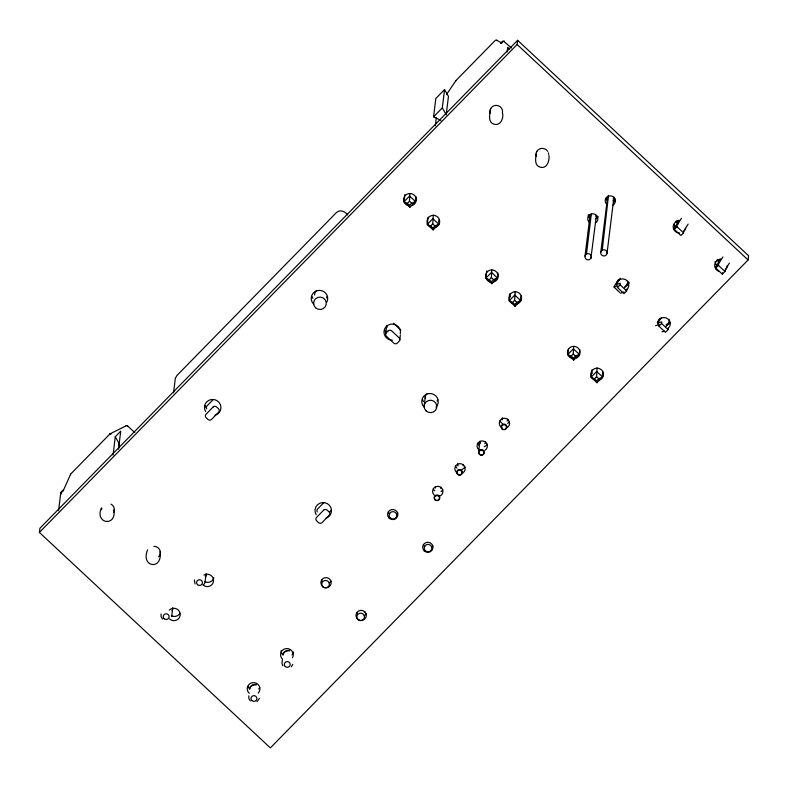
<?xml version="1.0" encoding="UTF-8"?>
<svg xmlns="http://www.w3.org/2000/svg" width="788" height="788" viewBox="0 0 788 788"><rect width="100%" height="100%" fill="white"/><g stroke="black" fill="none" stroke-linecap="round" stroke-linejoin="round"><path stroke-width="1.18" d="M404.865 194.478L403.968 201.748L407.357 203.353L409.455 201.206L409.868 193.602M428.16 217.153L427.263 224.413L430.652 226.028L432.75 223.881L433.311 215.065M486.757 270.885L485.871 278.154L489.259 279.76L491.357 277.612L491.771 270.008M510.063 293.55L509.166 300.819L512.555 302.434L514.653 300.287L515.214 291.471M568.512 348.503L567.774 354.561L571.162 356.166L573.26 354.019L573.674 346.415M591.965 369.956L591.069 377.225L594.457 378.831L596.555 376.694L597.117 367.868M161.047 613.98L161.116 616.738L162.594 619.102M194.39 579.919L195.04 583.957M248.801 695.834L248.87 698.601L250.348 700.965M602.249 250.22L608.503 195.385M586.459 254.12L591.315 214.1M39.4 532.442L39.912 528.255L517.637 40.306L748.6 255.775L748.088 259.961L270.363 747.91L39.4 532.442L517.125 44.492L517.637 40.306M58.578 510.634L60.755 492.884M101.406 508.073C94.373 523.685 116.624 527.32 113.905 509.856M118.515 449.16L120.731 431.135L115.235 436.749L113.088 455.07M118.535 448.451L119.136 443.565L115.235 436.749M147.612 549.857C140.185 567.124 162.781 570.916 160.112 551.639M173.547 392.838L175.33 378.339L176.896 375.521L336.368 212.632C339.835 209.037 345.252 211.44 347.735 214.976M171.676 616.531L172.533 609.548A5.467 5.329 7 0 0 172.68 608.159M205.875 575.486L205.018 582.48L203.659 584.893M282.429 659.457L281.986 663.171L282.793 665.821M385.687 333.846L386.711 325.464M416.064 196.685L415.463 201.531L409.868 207.244L403.968 201.748L409.573 196.025L415.463 201.531L411.661 203.274L409.563 205.422L409.868 207.244M399.743 340.13L400.334 335.333M440.866 120.387L433.558 116.821L435.813 98.51L444.56 89.566L448.461 96.392L446.244 114.418M435.459 124.632L436.335 117.451M446.294 114.841L442.314 107.877L444.56 89.566M439.359 219.35L438.758 224.196L433.164 229.919L427.263 224.413L432.868 218.7L438.758 224.196L434.966 225.939L432.858 228.087L433.164 229.919M424.318 404.943L425.343 396.561M490.678 108.389C489.939 113.403 487.211 122.435 494.352 124.317C500.419 125.775 503.512 118.752 502.744 113.738M507.157 51.998L507.728 47.3L509.531 48.974M497.957 273.091L497.366 277.937L491.761 283.65L485.871 278.154L491.466 272.431L497.366 277.937L493.564 279.681L491.466 281.828L491.761 283.65M478.661 451.682L479.961 441.132M536.746 151.355C536.007 156.379 533.269 165.411 540.42 167.292C547.108 168.829 549.65 160.713 548.95 155.522M521.262 295.756L520.661 300.602L515.066 306.325L509.166 300.819L514.771 295.096L520.661 300.602L516.869 302.346L514.761 304.493L515.066 306.325M585.031 256.031L590.084 214.848M579.86 349.498L579.269 354.334L573.664 360.057L567.774 354.561L573.369 348.838L579.269 354.334L575.467 356.087L573.369 358.225L573.664 360.057M590.911 258.267A3.182 3.103 7 0 0 588.597 253.706A3.182 3.103 7 0 0 585.011 257.371A3.182 3.103 7 0 0 589.779 259.429L590.911 258.267L596.368 215.617M600.82 252.13L607.666 196.271A3.182 3.103 7 0 0 607.972 197.729M606.996 253.618A3.182 3.103 7 0 0 603.007 249.894A3.182 3.103 7 0 0 601.717 255.105A3.182 3.103 7 0 0 606.996 253.618L613.95 197.059A3.182 3.103 7 0 1 613.241 198.458A13.238 12.913 7 0 1 614.62 201.265M603.165 372.163L602.564 377.009L596.969 382.732L591.069 377.225L596.674 371.503L602.564 377.009L598.762 378.752L596.664 380.899L596.969 382.732M626.637 289.344A3.812 0.502 -47 0 1 626.824 289.452L626.637 290.93L624.017 293.609L617.477 287.502L617.654 286.034A3.812 0.502 -47 0 0 617.467 285.926L614.118 287.049M617.477 287.502L620.097 284.823L620.274 283.355A3.812 0.502 -47 0 0 620.097 283.247L616.748 284.369A3.812 0.502 -47 0 1 616.827 283.68L620.255 278.223M627.839 281.129L627.632 282.833A3.812 0.502 -47 0 1 627.366 283.414L624.51 287.965M668.096 328.025A3.812 0.502 -47 0 1 668.273 328.133L668.096 329.601L665.476 332.28L658.935 326.183L659.113 324.705A3.812 0.502 -47 0 0 658.926 324.597L655.577 325.72M658.935 326.183L661.556 323.494L661.733 322.026A3.812 0.502 -47 0 0 661.546 321.918L658.207 323.041A3.812 0.502 -47 0 1 658.285 322.361L661.142 317.81M688.151 224.068A3.812 0.502 -47 0 1 687.963 224.403L683.974 230.776A3.812 0.502 -47 0 0 683.698 231.357L683.521 232.824L680.901 235.504L674.351 229.406L674.538 227.939A3.812 0.502 -47 0 1 674.804 227.358L678.793 220.985A3.812 0.502 -47 0 0 678.882 220.305L675.533 221.428L678.241 223.891M674.351 229.406L676.981 226.727L677.158 225.25A3.812 0.502 -47 0 1 677.434 224.678L681.423 218.306M669.298 319.8L669.091 321.514A3.812 0.502 -47 0 1 668.825 322.085L665.968 326.636M729.422 263.084L725.433 269.457A3.812 0.502 -47 0 0 725.157 270.028L724.98 271.505L722.35 274.185L715.809 268.078L715.996 266.61A3.812 0.502 -47 0 1 716.262 266.039L720.252 259.666A3.812 0.502 -47 0 0 720.34 258.976L716.991 260.099M715.809 268.078L718.439 265.398L718.617 263.931A3.812 0.502 -47 0 1 718.892 263.35L722.882 256.977M722.35 274.185L722.537 272.717M259.419 698.395L256.967 701.684M292.762 664.343L291.412 666.756M70.644 474.149L63.03 491.2M614.207 286.369L618.196 279.986A3.812 0.502 -47 0 0 618.462 279.415M657.369 322.312L659.654 318.667M446.471 94.54L455.956 80.573M61.218 492.914L61.779 492.687M110.596 434.395L109.916 433.981L70.831 473.913A1.271 1.162 25.4 0 0 70.506 474.74M109.916 433.981L109.877 434.03A1.271 1.182 63.2 0 1 111.305 433.784M61.07 492.323L63.089 490.254L61.07 492.323A1.271 1.241 7 0 0 61.109 494.076M496.795 40.483L496.942 40.424A1.271 1.261 -61.3 0 0 495.159 40.493L456.114 80.376A1.271 0.955 34.2 0 0 455.868 80.809M433.558 116.821L442.314 107.877M213.292 399.496L207.067 405.85A2.541 2.482 7 0 0 206.742 408.854M323.838 502.636L317.613 508.989A2.541 2.482 7 0 0 317.288 511.983M503.946 41.547L511.491 47.97M110.113 433.824L126.415 425.638A1.271 1.241 7 0 1 127.38 425.747L134.787 432.573M624.007 292.023L620.658 293.146A3.812 0.502 -47 0 1 620.511 293.156M664.353 331.078L662.117 331.827A3.812 0.502 -47 0 1 661.969 331.837M127.636 425.904L127.548 425.914A1.271 1.182 63.2 0 0 126.08 425.766M496.676 40.237L501.789 43.044M503.049 41.567L500.538 43.438L502.596 41.331A1.271 1.241 7 0 1 504.359 41.34L504.33 41.301M517.125 44.492L748.088 259.961M717.257 260.296L719.03 261.951M676.981 226.727L683.521 232.824M718.439 265.398L724.98 271.505M620.097 284.823L626.637 290.93M661.556 323.494L668.096 329.601M613.97 287.059L619.693 292.397M409.455 201.206L411.661 203.274M491.357 277.612L493.564 279.681M573.26 354.019L575.467 356.087M432.75 223.881L434.966 225.939M514.653 300.287L516.869 302.346M596.555 376.694L598.762 378.752M407.357 203.353L409.563 205.422M489.259 279.76L491.466 281.828M571.162 356.166L573.369 358.225M430.652 226.028L432.858 228.087M512.555 302.434L514.761 304.493M594.457 378.831L596.664 380.899M393.507 323.247L400.058 329.364A2.541 2.482 7 0 1 400.747 330.458M613.527 199.807L614.591 201.551M435.311 125.834A1.271 1.241 7 0 1 435.429 125.528M364.883 611.547A3.812 3.723 7 0 1 364.292 612.325M597.856 216.936A12.362 12.047 7 0 1 596.053 216.129M613.015 200.142A12.362 12.047 7 0 1 613.783 201.915M597.885 216.661A12.362 12.047 7 0 1 596.092 215.853M590.645 215.912A3.182 3.103 7 0 1 590.163 214.415M589.897 218.04A17.651 17.218 7 0 1 588.331 216.375M605.844 198.842A7.949 7.752 7 0 1 607.528 200.044M605.883 198.556A7.949 7.752 7 0 1 607.558 199.758M666.461 324.193A3.812 0.502 -47 0 1 666.195 324.764M437.695 399.536A6.353 6.196 7 0 1 437.104 401.043M425.165 398.167A6.353 6.196 7 0 1 426.909 393.754M327.148 296.396A6.353 6.196 7 0 1 326.547 297.903M314.619 295.037A6.353 6.196 7 0 1 316.362 290.614M387.016 327.345A2.541 2.482 7 0 1 386.642 326.104M441.142 487.151A2.857 2.788 7 0 1 440.797 488.56M435.537 487.989A2.857 2.788 7 0 1 435.498 486.541M463.364 464.447A2.857 2.788 7 0 1 463.019 465.856M458.074 465.944A2.857 2.788 7 0 1 457.729 463.836M485.595 441.743A2.857 2.788 7 0 1 484.807 443.733M480.296 443.24A2.857 2.788 7 0 1 479.882 441.861M507.827 419.049A2.857 2.788 7 0 1 507.039 421.028M502.222 419.876A2.857 2.788 7 0 1 502.104 419.157M502.183 418.428A2.857 2.788 7 0 1 502.449 417.748M206.023 574.107A5.467 5.329 7 0 1 205.363 576.786M206.141 573.871A5.467 5.378 51.5 0 1 205.461 576.589M283 654.798A5.467 5.329 7 0 1 289.59 650.898L289.541 650.474A5.467 5.152 -15 0 0 282.961 654.454M172.799 607.932A5.467 5.378 51.5 0 1 172.119 610.651M249.658 688.85A5.467 5.329 7 0 1 256.248 684.949L256.199 684.526A5.467 5.152 -15 0 0 249.619 688.505M615.27 199.059A5.083 4.955 7 0 1 613.458 200.91M607.312 200.241A5.083 4.955 7 0 1 605.933 198.034M606.79 204.427A5.083 4.955 7 0 1 606.927 197.118A5.083 4.955 7 0 1 614.384 197.926A5.083 4.955 7 0 1 612.946 205.097M442.817 489.644A5.161 5.033 7 0 1 440.975 491.525M434.73 490.845A5.161 5.033 7 0 1 433.331 488.609M434.208 495.031A5.161 5.033 7 0 1 434.7 487.329A5.161 5.033 7 0 1 442.393 489.181A5.161 5.033 7 0 1 439.231 496.243M487.27 444.235A5.161 5.033 7 0 1 484.206 446.648M479.183 445.437A5.161 5.033 7 0 1 477.784 443.201M479.754 450.411A5.161 5.033 7 0 1 478.178 442.836A5.161 5.033 7 0 1 486.088 442.679A5.161 5.033 7 0 1 484.916 450.312M331.098 580.894A5.161 5.033 7 0 1 329.256 582.775M322.154 581.061A5.161 5.033 7 0 1 321.603 579.86M323.572 587.07A5.161 5.033 7 0 1 322.972 578.579A5.161 5.033 7 0 1 331.098 581.682A5.161 5.033 7 0 1 324.833 587.543M432.878 545.532A5.161 5.033 7 0 1 432.08 546.586M424.781 546.724A5.161 5.033 7 0 1 423.392 544.498M675.641 227.131A6.294 6.137 7 0 1 673.937 224.403M685.57 228.362A6.294 6.137 7 0 1 684.014 231.15M679.62 233.031A6.294 6.137 7 0 1 673.169 227.013A6.294 6.137 7 0 1 679.295 220.758M629.208 282.271A6.294 6.137 7 0 1 624.874 286.694M616.285 285.118A6.294 6.137 7 0 1 625.583 279.622A6.294 6.137 7 0 1 625.859 290.25M572.275 358.52A6.353 6.196 7 0 1 568.788 348.611A6.353 6.196 7 0 1 579.446 349.774A6.353 6.196 7 0 1 573.92 358.698M293.609 652.05A6.353 6.196 7 0 1 292.043 654.858M283.059 655.025A6.353 6.196 7 0 1 281.08 650.681M282.537 659.221A6.353 6.196 7 0 1 281.946 650.858A6.353 6.196 7 0 1 290.427 649.607A6.353 6.196 7 0 1 292.496 657.744M259.676 687.609A6.353 6.196 7 0 1 258.7 688.909M249.717 689.086A6.353 6.196 7 0 1 247.993 686.338M249.205 693.273A6.353 6.196 7 0 1 248.969 684.516A6.353 6.196 7 0 1 257.952 684.339A6.353 6.196 7 0 1 258.178 693.105M111.029 504.123A6.353 6.196 7 0 1 113.57 512.545M101.642 509.678A6.353 6.196 7 0 1 101.819 508.063M536.214 156.251A6.353 6.196 7 0 1 547.719 151.326M548.399 152.803A6.353 6.196 7 0 1 548.655 154.409M521.351 296.721A6.353 6.196 7 0 1 520.375 298.031M510.358 296.938A6.353 6.196 7 0 1 509.678 295.451M512.22 303.35A6.353 6.196 7 0 1 510.654 293.629A6.353 6.196 7 0 1 520.681 294.722A6.353 6.196 7 0 1 517.056 303.882M430.317 226.944A6.353 6.196 7 0 1 428.751 217.222A6.353 6.196 7 0 1 438.778 218.315A6.353 6.196 7 0 1 435.153 227.476M439.448 220.315A6.353 6.196 7 0 1 438.473 221.625M423.481 401.535A8.264 8.057 7 0 1 422.604 399.605M424.318 407.366A8.264 8.057 7 0 1 424.023 395.97A8.264 8.057 7 0 1 435.695 395.753A8.264 8.057 7 0 1 436 407.15M316.205 514.771A8.264 8.057 7 0 1 319.564 503.374A8.264 8.057 7 0 1 330.93 507.708A8.264 8.057 7 0 1 325.592 518.356M331.019 510.309A8.264 8.057 7 0 1 329.748 512.003M312.925 298.396A8.264 8.057 7 0 1 312.048 296.475M313.772 304.237A8.264 8.057 7 0 1 312.994 293.372A8.264 8.057 7 0 1 324.016 291.737A8.264 8.057 7 0 1 326.715 302.316M206.161 407.445A8.264 8.057 7 0 1 205.284 405.524M205.648 411.641A8.264 8.057 7 0 1 209.007 400.235A8.264 8.057 7 0 1 220.374 404.569A8.264 8.057 7 0 1 215.035 415.217M385.706 332.093A8.264 8.057 7 0 1 384.83 330.162M392.444 340.18A8.264 8.057 7 0 1 383.992 331.571A8.264 8.057 7 0 1 393.458 324.154A8.264 8.057 7 0 1 400.265 334.053M490.372 282.114A6.353 6.196 7 0 1 486.56 272.638A6.353 6.196 7 0 1 496.962 272.441A6.353 6.196 7 0 1 493.662 282.055M490.146 113.275A6.353 6.196 7 0 1 496.076 105.356A6.353 6.196 7 0 1 502.419 113.039M153.896 546.33A6.353 6.196 7 0 1 158.664 556.82M169.282 610.168A6.353 6.196 7 0 1 178.265 610.001A6.353 6.196 7 0 1 178.492 618.767A6.353 6.196 7 0 1 169.509 618.935M179.979 613.271A6.353 6.196 7 0 1 171.37 615.704M203.915 575.102A6.353 6.196 7 0 1 212.336 576.757A6.353 6.196 7 0 1 211.43 585.08A6.353 6.196 7 0 1 202.851 584.883M213.922 577.702A6.353 6.196 7 0 1 204.703 581.643M408.47 205.707A6.353 6.196 7 0 1 404.658 196.232A6.353 6.196 7 0 1 415.069 196.035A6.353 6.196 7 0 1 411.76 205.648M603.253 373.128A6.353 6.196 7 0 1 602.278 374.438M592.251 373.345A6.353 6.196 7 0 1 591.581 371.857M594.122 379.757A6.353 6.196 7 0 1 592.556 370.035A6.353 6.196 7 0 1 602.574 371.128A6.353 6.196 7 0 1 598.959 380.289M670.076 322.44A6.294 6.137 7 0 1 666.333 325.375M657.744 323.789A6.294 6.137 7 0 1 666.293 317.958A6.294 6.137 7 0 1 668.588 327.926M717.1 265.802A6.294 6.137 7 0 1 715.14 261.498M727.206 265.448A6.294 6.137 7 0 1 725.472 269.821M719.444 271.525A6.294 6.137 7 0 1 720.754 259.429M366.193 613.635A5.161 5.033 7 0 1 364.351 615.517M357.25 613.813A5.161 5.033 7 0 1 356.708 612.601M359.939 620.294A5.161 5.033 7 0 1 357.102 612.237A5.161 5.033 7 0 1 365.77 613.182A5.161 5.033 7 0 1 361.278 620.432M397.773 512.781A5.161 5.033 7 0 1 396.985 513.845M389.686 513.983A5.161 5.033 7 0 1 388.287 511.747M509.501 421.531A5.161 5.033 7 0 1 507.659 423.412M502.498 423.511A5.161 5.033 7 0 1 500.016 420.496M501.986 427.707A5.161 5.033 7 0 1 500.41 420.132A5.161 5.033 7 0 1 508.319 419.974A5.161 5.033 7 0 1 507.147 427.608M465.048 466.939A5.161 5.033 7 0 1 461.975 469.343M456.951 468.141A5.161 5.033 7 0 1 455.553 465.905M457.532 473.115A5.161 5.033 7 0 1 456.252 465.206A5.161 5.033 7 0 1 464.398 466.092A5.161 5.033 7 0 1 461.463 473.539M597.777 216.936A5.083 4.955 7 0 1 595.964 218.778M589.808 218.109A5.083 4.955 7 0 1 588.222 214.632M589.296 222.305A5.083 4.955 7 0 1 589.424 214.996A5.083 4.955 7 0 1 596.88 215.804A5.083 4.955 7 0 1 595.442 222.974M213.036 407.091L206.032 414.242A2.541 2.482 7 0 0 206.131 417.748L207.973 419.462A2.541 2.482 7 0 0 211.558 419.393L218.562 412.242A2.541 2.482 7 0 0 218.473 408.736L216.631 407.022A2.541 2.482 7 0 0 213.036 407.091M388.06 330.94L386.317 332.723A2.541 2.482 7 0 0 386.406 336.23L393.773 343.105A2.541 2.482 7 0 0 397.369 343.036L399.122 341.253A2.541 2.482 7 0 0 399.024 337.747L391.656 330.871A2.541 2.482 7 0 0 388.06 330.94M323.592 510.22L316.589 517.371A2.541 2.482 7 0 0 316.678 520.878L318.519 522.602A2.541 2.482 7 0 0 322.115 522.533L329.118 515.382A2.541 2.482 7 0 0 329.02 511.875L327.178 510.151A2.541 2.482 7 0 0 323.592 510.22M503 41.075L503 41.075M390.306 518.041A3.812 3.723 7 0 0 396.64 516.248A3.812 3.723 7 0 0 391.853 511.786A3.812 3.723 7 0 0 390.306 518.041M322.922 586.863A3.812 3.723 7 0 0 329.256 585.08A3.812 3.723 7 0 0 324.469 580.608A3.812 3.723 7 0 0 322.922 586.863M358.028 619.614A3.812 3.723 7 0 0 364.351 617.822A3.812 3.723 7 0 0 359.564 613.36A3.812 3.723 7 0 0 358.028 619.614M425.402 550.782A3.812 3.723 7 0 0 431.735 549A3.812 3.723 7 0 0 426.948 544.528A3.812 3.723 7 0 0 425.402 550.782M426.111 410.903A6.353 6.196 7 0 0 436.67 407.918A6.353 6.196 7 0 0 428.692 400.481A6.353 6.196 7 0 0 426.111 410.903M315.564 307.763A6.353 6.196 7 0 0 326.114 304.789A6.353 6.196 7 0 0 318.135 297.342A6.353 6.196 7 0 0 315.564 307.763M435.015 499.769A2.857 2.788 7 0 0 439.763 498.43A2.857 2.788 7 0 0 436.178 495.081A2.857 2.788 7 0 0 435.015 499.769M435.242 499.819A2.472 2.413 7 0 0 439.359 498.656A2.472 2.413 7 0 0 436.247 495.75A2.472 2.413 7 0 0 435.242 499.819M457.592 474.277A2.857 2.788 7 0 0 462.339 472.928A2.857 2.788 7 0 0 458.744 469.579A2.857 2.788 7 0 0 457.592 474.277M457.818 474.317A2.472 2.413 7 0 0 461.926 473.155A2.472 2.413 7 0 0 458.813 470.259A2.472 2.413 7 0 0 457.818 474.317M479.468 454.361A2.857 2.788 7 0 0 484.226 453.021A2.857 2.788 7 0 0 480.631 449.672A2.857 2.788 7 0 0 479.468 454.361M479.695 454.41A2.472 2.413 7 0 0 483.812 453.248A2.472 2.413 7 0 0 480.7 450.352A2.472 2.413 7 0 0 479.695 454.41M502.045 428.869A2.857 2.788 7 0 0 506.792 427.529A2.857 2.788 7 0 0 503.197 424.171A2.857 2.788 7 0 0 502.045 428.869M502.271 428.908A2.472 2.413 7 0 0 506.379 427.746A2.472 2.413 7 0 0 503.276 424.85A2.472 2.413 7 0 0 502.271 428.908M197.512 584.657A2.925 2.847 7 0 0 202.368 583.278A2.925 2.847 7 0 0 198.704 579.86A2.925 2.847 7 0 0 197.512 584.657M285.266 666.52A2.925 2.847 7 0 0 290.122 665.141A2.925 2.847 7 0 0 286.448 661.723A2.925 2.847 7 0 0 285.266 666.52M164.18 618.708A2.925 2.847 7 0 0 169.026 617.339A2.925 2.847 7 0 0 165.362 613.911A2.925 2.847 7 0 0 164.18 618.708M251.924 700.571A2.925 2.847 7 0 0 256.78 699.202A2.925 2.847 7 0 0 253.115 695.774A2.925 2.847 7 0 0 251.924 700.571M424.269 550.92A5.161 5.033 7 0 0 432.848 548.497A5.161 5.033 7 0 0 426.357 542.449A5.161 5.033 7 0 0 424.269 550.92M389.173 518.179A5.161 5.033 7 0 0 397.743 515.756A5.161 5.033 7 0 0 391.262 509.698A5.161 5.033 7 0 0 389.173 518.179"/></g></svg>
